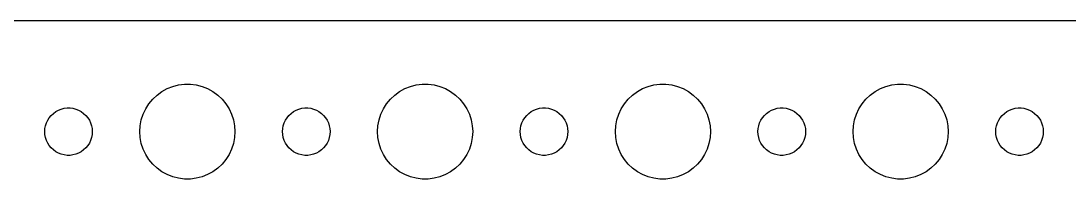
# Model space of a CAD drawing. Header units: metres. Extents: x -134 to 134, y 176 to 508.
# Drawn here: x -3 to 63.1, y 498 to 508 of the extents above; entities that cross this region are included whole.
import ezdxf

# ---------------------------------------------------------------- set-up
doc = ezdxf.new("R2010")
doc.units = ezdxf.units.M

msp = doc.modelspace()

# ---------------------------------------------------------------- linework, layer by layer
for p, q in [((129.814, 507.99), (-129.814, 507.99)), ((6.57294, 503.853), (6.93785, 503.947)), ((6.93785, 503.947), (7.31161, 503.994)), ((7.31161, 503.994), (7.68837, 503.994)), ((7.68837, 503.994), (8.06213, 503.947)), ((8.06213, 503.947), (8.42705, 503.853)), ((21.5729, 503.853), (21.9379, 503.947)), ((21.9379, 503.947), (22.3116, 503.994)), ((22.3116, 503.994), (22.6884, 503.994)), ((22.6884, 503.994), (23.0621, 503.947)), ((23.0621, 503.947), (23.427, 503.853)), ((36.5729, 503.853), (36.9379, 503.947)), ((36.9379, 503.947), (37.3116, 503.994)), ((37.3116, 503.994), (37.6884, 503.994)), ((37.6884, 503.994), (38.0621, 503.947)), ((38.0621, 503.947), (38.427, 503.853)), ((51.5729, 503.853), (51.9379, 503.947)), ((51.9379, 503.947), (52.3116, 503.994)), ((52.3116, 503.994), (52.6884, 503.994)), ((52.6884, 503.994), (53.0621, 503.947)), ((53.0621, 503.947), (53.427, 503.853)), ((5.31308, 503.054), (5.58772, 503.312)), ((5.58772, 503.312), (5.89252, 503.533)), ((5.89252, 503.533), (6.22266, 503.714)), ((6.22266, 503.714), (6.57294, 503.853)), ((8.42705, 503.853), (8.77733, 503.714)), ((8.77733, 503.714), (9.10747, 503.533)), ((9.10747, 503.533), (9.41226, 503.312)), ((9.41226, 503.312), (9.6869, 503.054)), ((20.3131, 503.054), (20.5877, 503.312)), ((20.5877, 503.312), (20.8925, 503.533)), ((20.8925, 503.533), (21.2227, 503.714)), ((21.2227, 503.714), (21.5729, 503.853)), ((23.427, 503.853), (23.7773, 503.714)), ((23.7773, 503.714), (24.1075, 503.533)), ((24.1075, 503.533), (24.4123, 503.312)), ((24.4123, 503.312), (24.6869, 503.054)), ((35.3131, 503.054), (35.5877, 503.312)), ((35.5877, 503.312), (35.8925, 503.533)), ((35.8925, 503.533), (36.2227, 503.714)), ((36.2227, 503.714), (36.5729, 503.853)), ((38.427, 503.853), (38.7773, 503.714)), ((38.7773, 503.714), (39.1075, 503.533)), ((39.1075, 503.533), (39.4123, 503.312)), ((39.4123, 503.312), (39.6869, 503.054)), ((50.3131, 503.054), (50.5877, 503.312)), ((50.5877, 503.312), (50.8925, 503.533)), ((50.8925, 503.533), (51.2227, 503.714)), ((51.2227, 503.714), (51.5729, 503.853)), ((53.427, 503.853), (53.7773, 503.714)), ((53.7773, 503.714), (54.1075, 503.533)), ((54.1075, 503.533), (54.4123, 503.312)), ((54.4123, 503.312), (54.6869, 503.054)), ((4.87108, 502.445), (5.07294, 502.763)), ((5.07294, 502.763), (5.31308, 503.054)), ((9.6869, 503.054), (9.92705, 502.763)), ((9.92705, 502.763), (10.1289, 502.445)), ((19.8711, 502.445), (20.0729, 502.763)), ((20.0729, 502.763), (20.3131, 503.054)), ((24.6869, 503.054), (24.927, 502.763)), ((24.927, 502.763), (25.1289, 502.445)), ((34.8711, 502.445), (35.0729, 502.763)), ((35.0729, 502.763), (35.3131, 503.054)), ((39.6869, 503.054), (39.927, 502.763)), ((39.927, 502.763), (40.1289, 502.445)), ((49.8711, 502.445), (50.0729, 502.763)), ((50.0729, 502.763), (50.3131, 503.054)), ((54.6869, 503.054), (54.927, 502.763)), ((54.927, 502.763), (55.1289, 502.445)), ((-1.21352, 501.882), (-1.09344, 502.027)), ((-1.09344, 502.027), (-0.95613, 502.156)), ((-0.95613, 502.156), (-0.80373, 502.266)), ((-0.80373, 502.266), (-0.63866, 502.357)), ((-0.63866, 502.357), (-0.46352, 502.427)), ((-0.46352, 502.427), (-0.28107, 502.473)), ((-0.28107, 502.473), (-0.09418, 502.497)), ((-0.09418, 502.497), (0.09418, 502.497)), ((0.09418, 502.497), (0.28107, 502.473)), ((0.28107, 502.473), (0.46352, 502.427)), ((0.46352, 502.427), (0.63866, 502.357)), ((0.63866, 502.357), (0.80373, 502.266)), ((0.80373, 502.266), (0.95613, 502.156)), ((0.95613, 502.156), (1.09344, 502.027)), ((1.09344, 502.027), (1.21352, 501.882)), ((4.59424, 501.746), (4.71066, 502.104)), ((4.71066, 502.104), (4.87108, 502.445)), ((10.1289, 502.445), (10.2893, 502.104)), ((10.2893, 502.104), (10.4057, 501.746)), ((13.7865, 501.882), (13.9065, 502.027)), ((13.9065, 502.027), (14.0439, 502.156)), ((14.0439, 502.156), (14.1963, 502.266)), ((14.1963, 502.266), (14.3613, 502.357)), ((14.3613, 502.357), (14.5365, 502.427)), ((14.5365, 502.427), (14.7189, 502.473)), ((14.7189, 502.473), (14.9058, 502.497)), ((14.9058, 502.497), (15.0942, 502.497)), ((15.0942, 502.497), (15.2811, 502.473)), ((15.2811, 502.473), (15.4635, 502.427)), ((15.4635, 502.427), (15.6387, 502.357)), ((15.6387, 502.357), (15.8037, 502.266)), ((15.8037, 502.266), (15.9561, 502.156)), ((15.9561, 502.156), (16.0934, 502.027)), ((16.0934, 502.027), (16.2135, 501.882)), ((19.5942, 501.746), (19.7107, 502.104)), ((19.7107, 502.104), (19.8711, 502.445)), ((25.1289, 502.445), (25.2893, 502.104)), ((25.2893, 502.104), (25.4057, 501.746)), ((28.7865, 501.882), (28.9065, 502.027)), ((28.9065, 502.027), (29.0439, 502.156)), ((29.0439, 502.156), (29.1963, 502.266)), ((29.1963, 502.266), (29.3613, 502.357)), ((29.3613, 502.357), (29.5365, 502.427)), ((29.5365, 502.427), (29.7189, 502.473)), ((29.7189, 502.473), (29.9058, 502.497)), ((29.9058, 502.497), (30.0942, 502.497)), ((30.0942, 502.497), (30.2811, 502.473)), ((30.2811, 502.473), (30.4635, 502.427)), ((30.4635, 502.427), (30.6387, 502.357)), ((30.6387, 502.357), (30.8037, 502.266)), ((30.8037, 502.266), (30.9561, 502.156)), ((30.9561, 502.156), (31.0934, 502.027)), ((31.0934, 502.027), (31.2135, 501.882)), ((34.5942, 501.746), (34.7107, 502.104)), ((34.7107, 502.104), (34.8711, 502.445)), ((40.1289, 502.445), (40.2893, 502.104)), ((40.2893, 502.104), (40.4057, 501.746)), ((43.7865, 501.882), (43.9065, 502.027)), ((43.9065, 502.027), (44.0439, 502.156)), ((44.0439, 502.156), (44.1963, 502.266)), ((44.1963, 502.266), (44.3613, 502.357)), ((44.3613, 502.357), (44.5365, 502.427)), ((44.5365, 502.427), (44.7189, 502.473)), ((44.7189, 502.473), (44.9058, 502.497)), ((44.9058, 502.497), (45.0942, 502.497)), ((45.0942, 502.497), (45.2811, 502.473)), ((45.2811, 502.473), (45.4635, 502.427)), ((45.4635, 502.427), (45.6387, 502.357)), ((45.6387, 502.357), (45.8037, 502.266)), ((45.8037, 502.266), (45.9561, 502.156)), ((45.9561, 502.156), (46.0934, 502.027)), ((46.0934, 502.027), (46.2135, 501.882)), ((49.5942, 501.746), (49.7107, 502.104)), ((49.7107, 502.104), (49.8711, 502.445)), ((55.1289, 502.445), (55.2893, 502.104)), ((55.2893, 502.104), (55.4057, 501.746)), ((58.7865, 501.882), (58.9065, 502.027)), ((58.9065, 502.027), (59.0439, 502.156)), ((59.0439, 502.156), (59.1963, 502.266)), ((59.1963, 502.266), (59.3613, 502.357)), ((59.3613, 502.357), (59.5365, 502.427)), ((59.5365, 502.427), (59.7189, 502.473)), ((59.7189, 502.473), (59.9058, 502.497)), ((59.9058, 502.497), (60.0942, 502.497)), ((60.0942, 502.497), (60.2811, 502.473)), ((60.2811, 502.473), (60.4635, 502.427)), ((60.4635, 502.427), (60.6387, 502.357)), ((60.6387, 502.357), (60.8037, 502.266)), ((60.8037, 502.266), (60.9561, 502.156)), ((60.9561, 502.156), (61.0934, 502.027)), ((61.0934, 502.027), (61.2135, 501.882)), ((-1.48816, 501.188), (-1.45287, 501.373)), ((-1.45287, 501.373), (-1.39465, 501.552)), ((-1.39465, 501.552), (-1.31445, 501.723)), ((-1.31445, 501.723), (-1.21352, 501.882)), ((1.21352, 501.882), (1.31445, 501.723)), ((1.31445, 501.723), (1.39465, 501.552)), ((1.39465, 501.552), (1.45287, 501.373)), ((1.45287, 501.373), (1.48816, 501.188)), ((4.5, 501), (4.52365, 501.376)), ((4.52365, 501.376), (4.59424, 501.746)), ((10.4057, 501.746), (10.4763, 501.376)), ((10.4763, 501.376), (10.5, 501)), ((13.5118, 501.188), (13.5471, 501.373)), ((13.5471, 501.373), (13.6053, 501.552)), ((13.6053, 501.552), (13.6855, 501.723)), ((13.6855, 501.723), (13.7865, 501.882)), ((16.2135, 501.882), (16.3145, 501.723)), ((16.3145, 501.723), (16.3947, 501.552)), ((16.3947, 501.552), (16.4529, 501.373)), ((16.4529, 501.373), (16.4882, 501.188)), ((19.5, 501), (19.5237, 501.376)), ((19.5237, 501.376), (19.5942, 501.746)), ((25.4057, 501.746), (25.4763, 501.376)), ((25.4763, 501.376), (25.5, 501)), ((28.5118, 501.188), (28.5471, 501.373)), ((28.5471, 501.373), (28.6053, 501.552)), ((28.6053, 501.552), (28.6855, 501.723)), ((28.6855, 501.723), (28.7865, 501.882)), ((31.2135, 501.882), (31.3145, 501.723)), ((31.3145, 501.723), (31.3947, 501.552)), ((31.3947, 501.552), (31.4529, 501.373)), ((31.4529, 501.373), (31.4882, 501.188)), ((34.5, 501), (34.5237, 501.376)), ((34.5237, 501.376), (34.5942, 501.746)), ((40.4057, 501.746), (40.4763, 501.376)), ((40.4763, 501.376), (40.5, 501)), ((43.5118, 501.188), (43.5471, 501.373)), ((43.5471, 501.373), (43.6053, 501.552)), ((43.6053, 501.552), (43.6855, 501.723)), ((43.6855, 501.723), (43.7865, 501.882)), ((46.2135, 501.882), (46.3145, 501.723)), ((46.3145, 501.723), (46.3947, 501.552)), ((46.3947, 501.552), (46.4529, 501.373)), ((46.4529, 501.373), (46.4882, 501.188)), ((49.5, 501), (49.5237, 501.376)), ((49.5237, 501.376), (49.5942, 501.746)), ((55.4057, 501.746), (55.4763, 501.376)), ((55.4763, 501.376), (55.5, 501)), ((58.5118, 501.188), (58.5471, 501.373)), ((58.5471, 501.373), (58.6053, 501.552)), ((58.6053, 501.552), (58.6855, 501.723)), ((58.6855, 501.723), (58.7865, 501.882)), ((61.2135, 501.882), (61.3145, 501.723)), ((61.3145, 501.723), (61.3947, 501.552)), ((61.3947, 501.552), (61.4529, 501.373)), ((61.4529, 501.373), (61.4882, 501.188)), ((-1.5, 501), (-1.48816, 501.188)), ((-1.48816, 500.812), (-1.5, 501)), ((-1.45287, 500.627), (-1.48816, 500.812)), ((-1.39465, 500.448), (-1.45287, 500.627)), ((1.45287, 500.627), (1.39465, 500.448)), ((1.48816, 500.812), (1.45287, 500.627)), ((1.48816, 501.188), (1.5, 501)), ((1.5, 501), (1.48816, 500.812)), ((4.52365, 500.624), (4.5, 501)), ((4.59424, 500.254), (4.52365, 500.624)), ((10.4763, 500.624), (10.4057, 500.254)), ((10.5, 501), (10.4763, 500.624)), ((13.5, 501), (13.5118, 501.188)), ((13.5118, 500.812), (13.5, 501)), ((13.5471, 500.627), (13.5118, 500.812)), ((13.6053, 500.448), (13.5471, 500.627)), ((16.4529, 500.627), (16.3947, 500.448)), ((16.4882, 500.812), (16.4529, 500.627)), ((16.4882, 501.188), (16.5, 501)), ((16.5, 501), (16.4882, 500.812)), ((19.5237, 500.624), (19.5, 501)), ((19.5942, 500.254), (19.5237, 500.624)), ((25.4763, 500.624), (25.4057, 500.254)), ((25.5, 501), (25.4763, 500.624)), ((28.5, 501), (28.5118, 501.188)), ((28.5118, 500.812), (28.5, 501)), ((28.5471, 500.627), (28.5118, 500.812)), ((28.6053, 500.448), (28.5471, 500.627)), ((31.4529, 500.627), (31.3947, 500.448)), ((31.4882, 500.812), (31.4529, 500.627)), ((31.4882, 501.188), (31.5, 501)), ((31.5, 501), (31.4882, 500.812)), ((34.5237, 500.624), (34.5, 501)), ((34.5942, 500.254), (34.5237, 500.624)), ((40.4763, 500.624), (40.4057, 500.254)), ((40.5, 501), (40.4763, 500.624)), ((43.5, 501), (43.5118, 501.188)), ((43.5118, 500.812), (43.5, 501)), ((43.5471, 500.627), (43.5118, 500.812)), ((43.6053, 500.448), (43.5471, 500.627)), ((46.4529, 500.627), (46.3947, 500.448)), ((46.4882, 500.812), (46.4529, 500.627)), ((46.4882, 501.188), (46.5, 501)), ((46.5, 501), (46.4882, 500.812)), ((49.5237, 500.624), (49.5, 501)), ((49.5942, 500.254), (49.5237, 500.624)), ((55.4763, 500.624), (55.4057, 500.254)), ((55.5, 501), (55.4763, 500.624)), ((58.5, 501), (58.5118, 501.188)), ((58.5118, 500.812), (58.5, 501)), ((58.5471, 500.627), (58.5118, 500.812)), ((58.6053, 500.448), (58.5471, 500.627)), ((61.4529, 500.627), (61.3947, 500.448)), ((61.4882, 500.812), (61.4529, 500.627)), ((61.4882, 501.188), (61.5, 501)), ((61.5, 501), (61.4882, 500.812)), ((-1.31445, 500.277), (-1.39465, 500.448)), ((-1.21352, 500.118), (-1.31445, 500.277)), ((-1.09344, 499.973), (-1.21352, 500.118)), ((-0.95613, 499.844), (-1.09344, 499.973)), ((1.09344, 499.973), (0.95613, 499.844)), ((1.21352, 500.118), (1.09344, 499.973)), ((1.31445, 500.277), (1.21352, 500.118)), ((1.39465, 500.448), (1.31445, 500.277)), ((4.71066, 499.896), (4.59424, 500.254)), ((10.4057, 500.254), (10.2893, 499.896)), ((13.6855, 500.277), (13.6053, 500.448)), ((13.7865, 500.118), (13.6855, 500.277)), ((13.9065, 499.973), (13.7865, 500.118)), ((14.0439, 499.844), (13.9065, 499.973)), ((16.0934, 499.973), (15.9561, 499.844)), ((16.2135, 500.118), (16.0934, 499.973)), ((16.3145, 500.277), (16.2135, 500.118)), ((16.3947, 500.448), (16.3145, 500.277)), ((19.7107, 499.896), (19.5942, 500.254)), ((25.4057, 500.254), (25.2893, 499.896)), ((28.6855, 500.277), (28.6053, 500.448)), ((28.7865, 500.118), (28.6855, 500.277)), ((28.9065, 499.973), (28.7865, 500.118)), ((29.0439, 499.844), (28.9065, 499.973)), ((31.0934, 499.973), (30.9561, 499.844)), ((31.2135, 500.118), (31.0934, 499.973)), ((31.3145, 500.277), (31.2135, 500.118)), ((31.3947, 500.448), (31.3145, 500.277)), ((34.7107, 499.896), (34.5942, 500.254)), ((40.4057, 500.254), (40.2893, 499.896)), ((43.6855, 500.277), (43.6053, 500.448)), ((43.7865, 500.118), (43.6855, 500.277)), ((43.9065, 499.973), (43.7865, 500.118)), ((44.0439, 499.844), (43.9065, 499.973)), ((46.0934, 499.973), (45.9561, 499.844)), ((46.2135, 500.118), (46.0934, 499.973)), ((46.3145, 500.277), (46.2135, 500.118)), ((46.3947, 500.448), (46.3145, 500.277)), ((49.7107, 499.896), (49.5942, 500.254)), ((55.4057, 500.254), (55.2893, 499.896)), ((58.6855, 500.277), (58.6053, 500.448)), ((58.7865, 500.118), (58.6855, 500.277)), ((58.9065, 499.973), (58.7865, 500.118)), ((59.0439, 499.844), (58.9065, 499.973)), ((61.0934, 499.973), (60.9561, 499.844)), ((61.2135, 500.118), (61.0934, 499.973)), ((61.3145, 500.277), (61.2135, 500.118)), ((61.3947, 500.448), (61.3145, 500.277)), ((-0.80373, 499.734), (-0.95613, 499.844)), ((-0.63866, 499.643), (-0.80373, 499.734)), ((-0.46352, 499.573), (-0.63866, 499.643)), ((-0.28107, 499.527), (-0.46352, 499.573)), ((-0.09418, 499.503), (-0.28107, 499.527)), ((0.09418, 499.503), (-0.09418, 499.503)), ((0.28107, 499.527), (0.09418, 499.503)), ((0.46352, 499.573), (0.28107, 499.527)), ((0.63866, 499.643), (0.46352, 499.573)), ((0.80373, 499.734), (0.63866, 499.643)), ((0.95613, 499.844), (0.80373, 499.734)), ((4.87108, 499.555), (4.71066, 499.896)), ((5.07294, 499.237), (4.87108, 499.555)), ((10.1289, 499.555), (9.92705, 499.237)), ((10.2893, 499.896), (10.1289, 499.555)), ((14.1963, 499.734), (14.0439, 499.844)), ((14.3613, 499.643), (14.1963, 499.734)), ((14.5365, 499.573), (14.3613, 499.643)), ((14.7189, 499.527), (14.5365, 499.573)), ((14.9058, 499.503), (14.7189, 499.527)), ((15.0942, 499.503), (14.9058, 499.503)), ((15.2811, 499.527), (15.0942, 499.503)), ((15.4635, 499.573), (15.2811, 499.527)), ((15.6387, 499.643), (15.4635, 499.573)), ((15.8037, 499.734), (15.6387, 499.643)), ((15.9561, 499.844), (15.8037, 499.734)), ((19.8711, 499.555), (19.7107, 499.896)), ((20.0729, 499.237), (19.8711, 499.555)), ((25.1289, 499.555), (24.927, 499.237)), ((25.2893, 499.896), (25.1289, 499.555)), ((29.1963, 499.734), (29.0439, 499.844)), ((29.3613, 499.643), (29.1963, 499.734)), ((29.5365, 499.573), (29.3613, 499.643)), ((29.7189, 499.527), (29.5365, 499.573)), ((29.9058, 499.503), (29.7189, 499.527)), ((30.0942, 499.503), (29.9058, 499.503)), ((30.2811, 499.527), (30.0942, 499.503)), ((30.4635, 499.573), (30.2811, 499.527)), ((30.6387, 499.643), (30.4635, 499.573)), ((30.8037, 499.734), (30.6387, 499.643)), ((30.9561, 499.844), (30.8037, 499.734)), ((34.8711, 499.555), (34.7107, 499.896)), ((35.0729, 499.237), (34.8711, 499.555)), ((40.1289, 499.555), (39.927, 499.237)), ((40.2893, 499.896), (40.1289, 499.555)), ((44.1963, 499.734), (44.0439, 499.844)), ((44.3613, 499.643), (44.1963, 499.734)), ((44.5365, 499.573), (44.3613, 499.643)), ((44.7189, 499.527), (44.5365, 499.573)), ((44.9058, 499.503), (44.7189, 499.527)), ((45.0942, 499.503), (44.9058, 499.503)), ((45.2811, 499.527), (45.0942, 499.503)), ((45.4635, 499.573), (45.2811, 499.527)), ((45.6387, 499.643), (45.4635, 499.573)), ((45.8037, 499.734), (45.6387, 499.643)), ((45.9561, 499.844), (45.8037, 499.734)), ((49.8711, 499.555), (49.7107, 499.896)), ((50.0729, 499.237), (49.8711, 499.555)), ((55.1289, 499.555), (54.927, 499.237)), ((55.2893, 499.896), (55.1289, 499.555)), ((59.1963, 499.734), (59.0439, 499.844)), ((59.3613, 499.643), (59.1963, 499.734)), ((59.5365, 499.573), (59.3613, 499.643)), ((59.7189, 499.527), (59.5365, 499.573)), ((59.9058, 499.503), (59.7189, 499.527)), ((60.0942, 499.503), (59.9058, 499.503)), ((60.2811, 499.527), (60.0942, 499.503)), ((60.4635, 499.573), (60.2811, 499.527)), ((60.6387, 499.643), (60.4635, 499.573)), ((60.8037, 499.734), (60.6387, 499.643)), ((60.9561, 499.844), (60.8037, 499.734)), ((5.31308, 498.946), (5.07294, 499.237)), ((5.58772, 498.688), (5.31308, 498.946)), ((5.89252, 498.467), (5.58772, 498.688)), ((9.41226, 498.688), (9.10747, 498.467)), ((9.6869, 498.946), (9.41226, 498.688)), ((9.92705, 499.237), (9.6869, 498.946)), ((20.3131, 498.946), (20.0729, 499.237)), ((20.5877, 498.688), (20.3131, 498.946)), ((20.8925, 498.467), (20.5877, 498.688)), ((24.4123, 498.688), (24.1075, 498.467)), ((24.6869, 498.946), (24.4123, 498.688)), ((24.927, 499.237), (24.6869, 498.946)), ((35.3131, 498.946), (35.0729, 499.237)), ((35.5877, 498.688), (35.3131, 498.946)), ((35.8925, 498.467), (35.5877, 498.688)), ((39.4123, 498.688), (39.1075, 498.467)), ((39.6869, 498.946), (39.4123, 498.688)), ((39.927, 499.237), (39.6869, 498.946)), ((50.3131, 498.946), (50.0729, 499.237)), ((50.5877, 498.688), (50.3131, 498.946)), ((50.8925, 498.467), (50.5877, 498.688)), ((54.4123, 498.688), (54.1075, 498.467)), ((54.6869, 498.946), (54.4123, 498.688)), ((54.927, 499.237), (54.6869, 498.946)), ((6.22266, 498.286), (5.89252, 498.467)), ((6.57294, 498.147), (6.22266, 498.286)), ((6.93785, 498.053), (6.57294, 498.147)), ((7.31161, 498.006), (6.93785, 498.053)), ((7.68837, 498.006), (7.31161, 498.006)), ((8.06213, 498.053), (7.68837, 498.006)), ((8.42705, 498.147), (8.06213, 498.053)), ((8.77733, 498.286), (8.42705, 498.147)), ((9.10747, 498.467), (8.77733, 498.286)), ((21.2227, 498.286), (20.8925, 498.467)), ((21.5729, 498.147), (21.2227, 498.286)), ((21.9379, 498.053), (21.5729, 498.147)), ((22.3116, 498.006), (21.9379, 498.053)), ((22.6884, 498.006), (22.3116, 498.006)), ((23.0621, 498.053), (22.6884, 498.006)), ((23.427, 498.147), (23.0621, 498.053)), ((23.7773, 498.286), (23.427, 498.147)), ((24.1075, 498.467), (23.7773, 498.286)), ((36.2227, 498.286), (35.8925, 498.467)), ((36.5729, 498.147), (36.2227, 498.286)), ((36.9379, 498.053), (36.5729, 498.147)), ((37.3116, 498.006), (36.9379, 498.053)), ((37.6884, 498.006), (37.3116, 498.006)), ((38.0621, 498.053), (37.6884, 498.006)), ((38.427, 498.147), (38.0621, 498.053)), ((38.7773, 498.286), (38.427, 498.147)), ((39.1075, 498.467), (38.7773, 498.286)), ((51.2227, 498.286), (50.8925, 498.467)), ((51.5729, 498.147), (51.2227, 498.286)), ((51.9379, 498.053), (51.5729, 498.147)), ((52.3116, 498.006), (51.9379, 498.053)), ((52.6884, 498.006), (52.3116, 498.006)), ((53.0621, 498.053), (52.6884, 498.006)), ((53.427, 498.147), (53.0621, 498.053)), ((53.7773, 498.286), (53.427, 498.147)), ((54.1075, 498.467), (53.7773, 498.286))]:
    msp.add_line(p, q)

doc.saveas('drawing.dxf')
